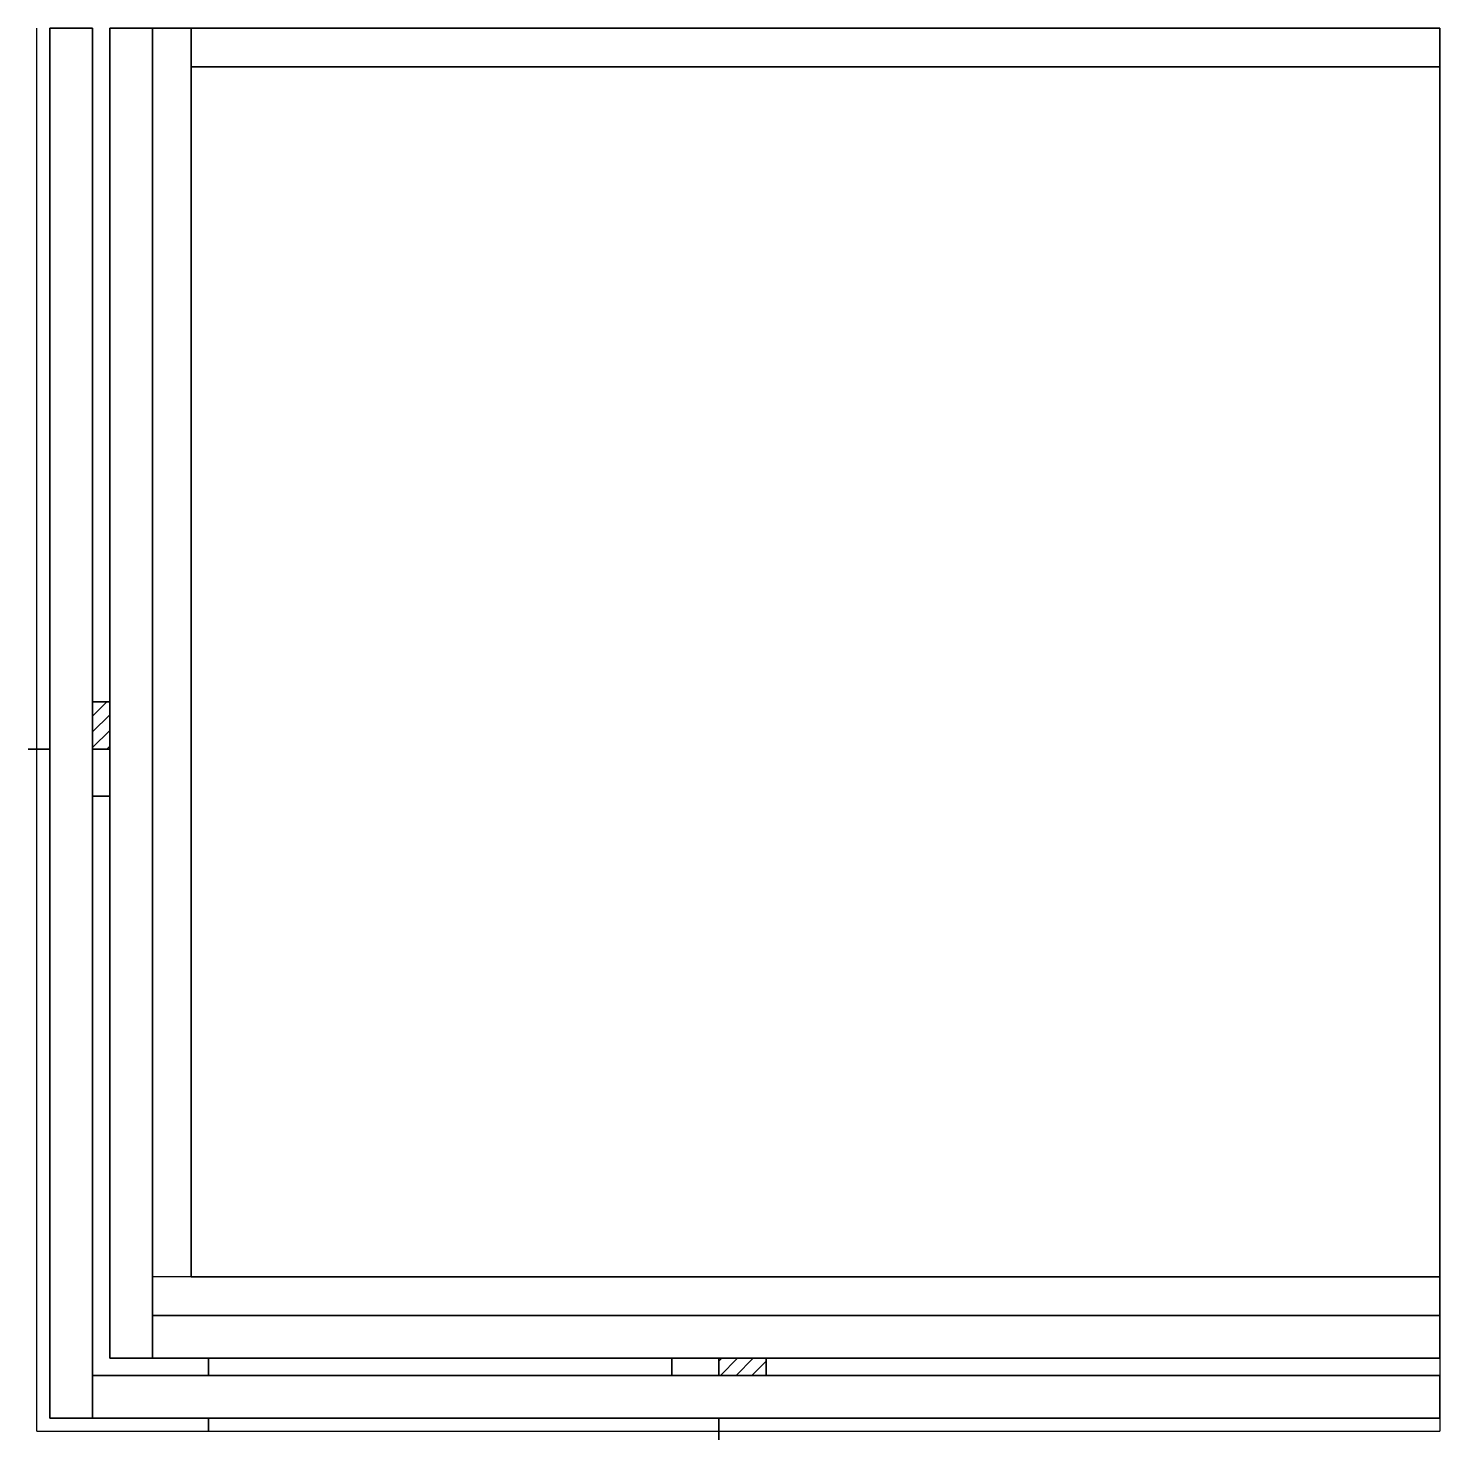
# Model space of a CAD drawing. Header units: metres. Extents: x 44.2 to 110, y -455.8 to -390.
import ezdxf

# ---------------------------------------------------------------- set-up
doc = ezdxf.new("R2010")
doc.units = ezdxf.units.M

msp = doc.modelspace()

# ---------------------------------------------------------------- linework, layer by layer
for p, q in [((44.6, -455.4), (44.6, -390)), ((45.2, -390), (47.2, -390)), ((45.2, -454.8), (45.2, -390)), ((47.2, -390), (47.2, -454.8)), ((48, -390), (50, -390)), ((48, -452), (48, -390)), ((50, -390), (51.8, -390)), ((50, -448.2), (50, -390)), ((50, -390), (50, -452)), ((50, -390), (50, -390)), ((51.8, -390), (51.8, -448.2)), ((51.8, -390), (110, -390)), ((51.8, -391.8), (51.8, -390)), ((110, -390), (110, -391.8)), ((51.8, -419.062), (51.8, -391.8)), ((110, -391.8), (51.8, -391.8)), ((71.56, -391.8), (110, -391.8)), ((110, -391.8), (110, -391.8)), ((110, -391.8), (110, -448.2)), ((47.2, -421.4), (47.867, -421.4)), ((47.867, -421.4), (47.2, -421.4)), ((47.867, -421.4), (47.2, -422.067)), ((47.2, -422.067), (47.867, -421.4)), ((47.867, -421.4), (48, -421.4)), ((48, -421.4), (47.867, -421.4)), ((48, -422), (47.2, -422.8)), ((47.2, -422.8), (48, -422)), ((47.2, -423.533), (48, -422.733)), ((48, -422.733), (47.2, -423.533)), ((44.2, -423.6), (45.2, -423.6)), ((45.2, -423.6), (44.2, -423.6)), ((47.867, -423.6), (47.2, -423.6)), ((47.2, -423.6), (47.867, -423.6)), ((47.867, -423.6), (48, -423.467)), ((48, -423.467), (47.867, -423.6)), ((48, -423.6), (47.867, -423.6)), ((47.867, -423.6), (48, -423.6)), ((47.867, -425.8), (47.2, -425.8)), ((47.2, -425.8), (47.867, -425.8)), ((48, -425.8), (47.867, -425.8)), ((47.867, -425.8), (48, -425.8)), ((110, -447.4), (110, -447.4)), ((51.8, -448.2), (50, -448.2)), ((110, -448.2), (50, -448.2)), ((50, -448.2), (50, -450)), ((88.43, -448.2), (51.8, -448.2)), ((110, -448.2), (110, -450)), ((110, -450), (50, -450)), ((50, -450), (50, -452)), ((110, -450), (50, -450)), ((52.6, -450), (52.6, -450)), ((74.2, -450), (74.2, -450)), ((74.2, -450), (74.2, -450)), ((74.867, -450), (74.867, -450)), ((74.867, -450), (74.867, -450)), ((75.6, -450), (75.6, -450)), ((75.6, -450), (75.6, -450)), ((76.333, -450), (76.333, -450)), ((76.333, -450), (76.333, -450)), ((76.4, -450), (76.4, -450)), ((76.4, -450), (76.4, -450)), ((78.6, -450), (78.6, -450)), ((78.6, -450), (78.6, -450)), ((110, -450), (110, -452)), ((110, -450), (110, -450)), ((50, -452), (48, -452)), ((110, -452), (50, -452)), ((52.6, -452.8), (52.6, -452)), ((52.6, -452), (52.6, -452.8)), ((74.2, -452.133), (74.2, -452)), ((74.2, -452), (74.2, -452.133)), ((76.4, -452.133), (76.533, -452)), ((76.533, -452), (76.4, -452.133)), ((76.4, -452.133), (76.4, -452)), ((76.4, -452), (76.4, -452.133)), ((76.467, -452.8), (77.267, -452)), ((77.267, -452), (76.467, -452.8)), ((78, -452), (77.2, -452.8)), ((77.2, -452.8), (78, -452)), ((78.6, -452.133), (78.6, -452)), ((78.6, -452), (78.6, -452.133)), ((110, -452), (110, -452.8)), ((74.2, -452.8), (74.2, -452.133)), ((74.2, -452.133), (74.2, -452.8)), ((76.4, -452.8), (76.4, -452.133)), ((76.4, -452.133), (76.4, -452.8)), ((78.6, -452.133), (77.933, -452.8)), ((77.933, -452.8), (78.6, -452.133)), ((78.6, -452.8), (78.6, -452.133)), ((78.6, -452.133), (78.6, -452.8)), ((47.2, -452.8), (110, -452.8)), ((47.2, -454.8), (47.2, -452.8)), ((110, -452.8), (110, -454.8)), ((47.2, -454.8), (45.2, -454.8)), ((110, -454.8), (47.2, -454.8)), ((52.6, -455.4), (52.6, -454.8)), ((52.6, -454.8), (52.6, -455.4)), ((76.4, -455.8), (76.4, -454.8)), ((76.4, -454.8), (76.4, -455.8)), ((110, -454.8), (110, -455.4)), ((44.6, -455.4), (52.6, -455.4)), ((52.6, -455.4), (110, -455.4))]:
    msp.add_line(p, q)
for points in [[(47.2, -417.648), (47.2, -390), (46.053, -390), (45.2, -390), (45.2, -427.152), (45.2, -454.8), (46.347, -454.8), (47.2, -454.8), (69.304, -454.8), (72.294, -454.8), (91.151, -454.8), (110, -454.8), (110, -453.947), (110, -452.8), (91.151, -452.8), (72.294, -452.8), (69.304, -452.8), (47.2, -452.8)], [(50, -416.453), (50, -390), (48.853, -390), (48, -390), (48, -425.547), (48, -452), (49.147, -452), (50, -452)], [(92.452, -391.8), (110, -391.8), (110, -390.543), (110, -390), (69.348, -390), (51.8, -390), (50.539, -390), (50, -390), (50, -430.759), (50, -448.2), (50, -448.739), (50, -450), (68.776, -450), (73.576, -450), (91.792, -450), (110, -450), (110, -448.739), (110, -448.2), (91.792, -448.2), (73.576, -448.2), (68.776, -448.2), (51.8, -448.2), (51.8, -407.441), (51.8, -391.8)], [(51.8, -407.78), (51.8, -448.2), (68.29, -448.2), (110, -448.2), (110, -432.22), (110, -391.8), (93.51, -391.8), (51.8, -391.8)], [(69.437, -450), (50, -450), (50, -450.853), (50, -452), (69.437, -452), (72.294, -452), (91.151, -452), (110, -452), (110, -450.853), (110, -450), (91.151, -450), (72.294, -450)]]:
    msp.add_lwpolyline(points, close=True)

doc.saveas('drawing.dxf')
